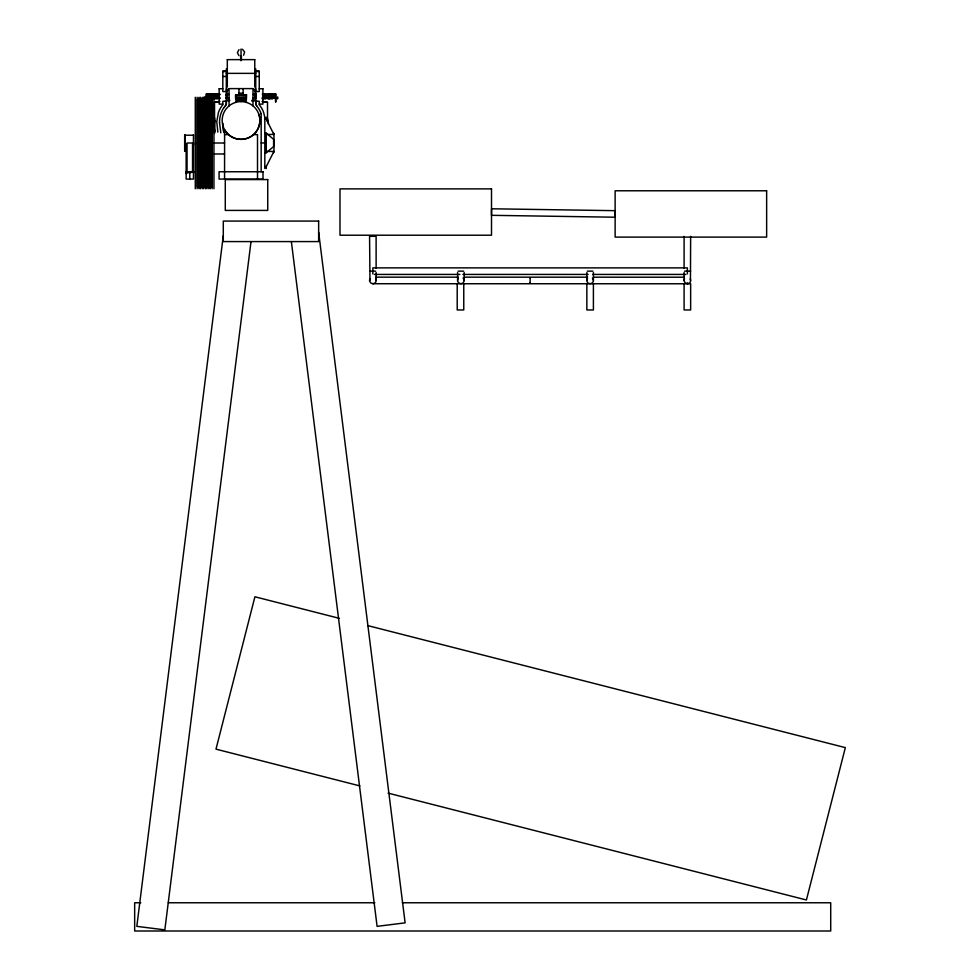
<?xml version="1.0" encoding="UTF-8"?>
<svg xmlns="http://www.w3.org/2000/svg" width="980" height="980" viewBox="0 0 980 980"><rect width="100%" height="100%" fill="white"/><g stroke="black" fill="none" stroke-linecap="round" stroke-linejoin="round"><path stroke-width="1.47" d="M690.226 278.847L690.533 279.57A6.444 4.557 0 0 1 690.545 281.285C690.41 282.73 687.519 284.776 687.372 282.816M219.496 122.427L220.819 132.839M530.094 282.767C530.155 285.584 530.168 275.809 530.094 277.904M491.47 214.363L491.556 208.777L615.183 210.675L615.073 217.217L491.458 215.318M207.27 97.522C205.065 90.123 210.026 95.489 207.552 98.882M255.351 97.51C254.849 94.84 254.8 94.399 255.694 93.835M227.372 93.872L227.054 94.987L227.507 93.921M375.708 278.847L376.002 279.57A6.444 4.557 0 0 1 376.014 281.285C375.597 283.894 371.996 283.624 372.853 283.722L690.643 283.771L690.643 309.962L684.101 309.962L684.089 283.771M254.371 94.607C255.07 92.72 253.796 95.918 255.462 94.68M223.293 235.715L136.82 926.357L164.836 929.873L251.015 241.582M372.853 283.71L370.906 283.098L369.705 281.358A6.444 4.557 0 0 1 369.68 279.618L369.999 278.822M208.189 96.542L208.703 93.872M264.6 98.931L265.58 93.884M256.258 96.677L255.817 98.931M265.041 96.677L264.6 93.86M210.235 97.633L210.908 93.872M210.284 97.29L210.296 188.724M225.902 95.55L226.27 93.872L226.613 94.521M212.452 97.522L213.101 93.872L213.848 97.522M256.05 98.049L252.999 97.939M207.65 93.921L206.633 93.896M219.998 98.331L219.52 98.49M275.368 94.007L274.192 98.515M226.625 93.124L228.132 89.008M208.838 98.919L209.806 93.872M211.043 98.919L211.999 93.872M214.338 98.919L215.294 93.872M215.429 98.919L216.396 93.872M216.531 98.919L217.487 93.872M217.633 98.919L218.589 93.872L219.349 97.522M264.478 93.835L263.485 99.004M268.875 93.835C266.585 108.315 267.981 84.476 265.678 99.004M271.068 93.835L270.076 99.004M262.407 98.931L263.375 93.884M268.986 98.931L269.966 93.884M271.19 98.931L272.171 93.884M266.254 168.56L266.254 166.612L273.408 152.439M214.191 93.872L213.224 98.943M684.53 278.822L684.224 279.545A6.444 4.557 0 0 0 684.199 281.285L685.388 283.061L687.421 283.722M458.15 278.639L457.734 279.545A6.444 4.557 0 0 0 457.709 281.285C458.346 284.457 463.405 284.457 464.042 281.285A6.444 4.557 0 0 0 464.042 279.618L463.075 278.026M223.967 107.69L224.959 106.367M587.498 278.479L586.971 279.545A6.444 4.557 0 0 0 586.947 281.285C587.584 284.457 592.655 284.457 593.292 281.285A6.444 4.557 0 0 0 593.292 279.618L592.435 278.136M272.269 99.004L273.261 93.835L273.91 96.8M243.616 55.248L244.62 51.952L242.44 49.282M224.567 134.603L228.536 134.603L231.28 136.624A18.277 17.518 0 0 0 250.794 136.637C258.463 132.41 261.795 121.814 258.843 114.244M264.821 152.745L266.254 152.745L273.604 146.584L273.604 139.307L266.254 133.133L264.821 133.133M238.998 49.613L237.368 52.663L238.998 55.701M186.617 171.868C205.678 170.716 181.104 174.342 187.045 171.757L187.045 143.007L192.546 143.007L192.546 171.757L193.452 172.676M226.858 94.264L227.703 94.595M214.559 102.312L219.986 101.418A149.903 149.903 0 0 0 214.534 102.226L214.559 133.476M226.343 100.646L229.075 100.401M227.311 59.633L254.763 59.633M226.319 70.989L222.815 70.989L222.815 91.556L226.319 91.556L226.319 68.796M255.743 70.989L259.247 70.989L259.247 91.556L255.743 91.556L255.743 68.796M222.815 71.528L226.319 71.528M255.743 71.528L259.247 71.528M226.319 73.365L255.743 73.365M222.815 76.477L226.319 76.477M255.743 76.477L259.247 76.477M219.165 88.739L222.815 88.739M259.247 88.739L262.91 88.739M238.961 93.174L243.114 93.174M226.123 94.497L229.112 94.497M252.963 94.497L255.939 94.497M236.486 94.901L245.588 94.901M204.44 97.939L220.059 97.939M226.061 97.939L229.075 97.939M262.015 97.939L277.634 97.939M235.911 99.299L246.152 99.299M235.543 100.034L246.519 100.034M222.815 104.101L219.165 104.101L219.165 88.751M226.319 104.101L226.478 88.751M255.743 104.101L255.596 88.751M259.247 104.101L262.91 104.101L262.91 88.751M264.821 119.278L266.254 119.278L273.604 133.831M213.652 126.016L214.498 126.016M253.538 134.603L257.507 134.603L257.507 179.083M266.291 134.444L273.604 134.444L273.604 133.145M185.036 135.215L193.452 135.215M261.17 142.945L264.808 142.945M195.29 143.007L224.567 143.007M185.036 150.785L186.139 150.785M266.291 151.447L273.604 151.447L273.604 152.745M213.15 153.983L224.567 153.983M264.821 166.612L266.254 166.612M369.583 271.142L375.585 271.142M458.138 271.142L463.626 271.142M587.375 271.142L592.863 271.142M684.628 271.142L690.63 271.142M374.372 274.425L459.877 274.425M462.928 274.425L588.135 274.425M592.704 274.425L685.841 274.425M375.904 277.168L458.346 277.168M464.459 277.168L587.571 277.193M593.623 277.193L684.346 277.218M369.974 280.452L369.57 236.315L376.112 236.315L376.124 268.275M690.447 280.5L690.643 236.364M140.777 902.764L134.664 902.764L134.664 931L830.709 931L830.709 902.764L402.363 902.764M168.315 902.764L374.838 902.764M252.999 100.426L256.625 100.769M267.516 102.312L262.064 101.442A149.903 149.903 0 0 1 267.516 102.349L267.516 121.594M226.895 94.95L226.098 98.49M339.472 618.38L254.91 596.783L215.992 749.149L359.88 785.911M367.659 625.583L845.336 747.617L806.418 899.983L388.068 793.114M186.617 173.619L186.139 172.909M227.801 133.929L224.922 130.291M272.269 93.884L272.918 97.51M270.076 93.884L270.725 97.51M265.678 93.884L266.327 97.51M268.851 98.931C266.989 87.147 268.018 99.642 266.474 98.319M263.485 93.884L264.135 97.51M217.597 93.872L218.246 97.522M216.494 93.872L217.058 96.922M215.392 93.872L216.053 97.522M214.302 93.872L214.951 97.522M212.109 93.872L212.758 97.522M211.006 93.872L211.656 97.522M209.904 93.872L210.565 97.522M208.814 93.872L209.463 97.522M257.103 106.367L258.095 107.69A25.897 25.897 0 0 1 261.341 114.207M271.166 93.835L271.815 97.535M268.973 93.835L269.623 97.535M262.383 93.835L262.763 95.538M255.792 93.835L256.282 96.297M224.592 129.74L224.567 179.083M253.943 89.008L255.437 93.124M273.089 98.478L274.363 93.884L274.89 95.918M218.418 98.49L219.692 93.872L220.01 94.595M217.829 132.104L216.764 121.667L218.418 112.516A26.815 26.815 0 0 1 220.733 107.641L222.815 104.652L222.815 101.283L226.319 101.283L226.319 104.652M264.968 117.857L263.644 112.516A26.815 26.815 0 0 0 261.341 107.641L259.247 104.652L259.247 101.283L255.743 101.283L255.743 104.652M318.647 232.199L405.12 922.854L377.092 926.357L291.366 241.582M687.372 273.898L687.372 267.883L372.853 267.871L372.853 273.898M684.101 236.364L684.101 268.324M684.101 272.477L684.101 280.452M593.39 272.477L593.39 280.452M593.402 283.771L593.402 309.962L586.861 309.962L586.849 283.771M586.849 272.477L586.849 280.452M464.153 272.477L464.153 280.452M463.761 283.771L463.761 309.962L457.207 309.962L457.207 283.771M457.599 272.477L457.599 280.452M376.124 272.477L376.124 280.452M277.634 96.897L277.634 98.968M275.894 93.933L275.894 101.932M275.441 93.737L275.527 101.932M273.971 133.794L273.971 152.084M266.254 117.318L266.254 119.278M266.254 133.133L266.254 152.745M264.821 117.318L264.821 168.56M261.17 113.68L261.17 171.757M254.763 59.645L254.763 87.073M252.999 105.889L252.999 88.604L229.075 88.604L229.075 105.889M246.103 94.717L246.103 98.38M244.914 94.717L244.914 98.38M243.114 88.604L243.138 98.38M242.562 94.913L242.562 95.575M241.399 60.589L241.399 56.093A3.651 3.516 0 0 1 240.664 56.093L240.664 60.589M241.031 49.012L241.031 56.313M241.031 94.717L241.031 101.614M239.512 94.913L239.512 95.575M238.961 88.604L238.936 98.38M237.148 94.717L237.148 98.38M235.96 94.717L235.96 98.38M227.311 59.645L227.311 87.073M213.946 97.29L213.946 188.724M212.121 97.29L212.121 188.724M211.766 99.103L211.766 186.898M210.651 99.103L210.651 186.898M208.826 97.29L208.826 188.724M208.471 99.103L208.471 186.898M207.356 99.103L207.356 186.898M207.001 97.29L207.001 188.724M206.535 93.982L206.535 99.347M206.18 93.982L206.18 99.347M205.531 97.29L205.531 188.724M205.175 99.103L205.175 186.898M204.44 96.897L204.44 98.968M204.061 99.103L204.061 186.898M203.705 97.29L203.705 188.724M202.235 97.29L202.235 188.724M201.88 99.103L201.88 186.898M200.765 99.103L200.765 186.898M200.41 97.29L200.41 188.724M198.94 97.29L198.94 188.724M198.597 99.103L198.597 186.898M197.47 99.103L197.47 186.898M197.115 97.29L197.115 188.724M195.29 97.29L195.29 188.724M193.452 134.824L193.452 179.083L186.151 179.083L186.139 144.844M189.802 171.831L189.802 179.083M185.036 134.824L185.036 151.19M184.669 135.191L184.669 150.81M186.114 144.844A2.842 2.634 -55.8 0 1 186.261 143.95M193.415 143.901A2.56 2.524 43.3 0 1 193.501 144.844M225.461 100.695A149.903 149.903 0 0 1 229.847 100.315M251.921 100.352A149.903 149.903 0 0 1 256.356 100.744M215.135 131.786A26.534 26.534 0 0 1 215.135 120.246M214.24 131.982A27.452 27.452 0 0 1 214.755 118.102M267.32 118.102A27.452 27.452 0 0 1 268.41 124.007M255.535 95.758A15.447 15.447 0 0 1 252.019 101.308M229.161 100.328A15.447 15.447 0 0 1 226.527 95.758M223.942 132.557A18.302 18.302 0 0 1 222.925 123.345M235.837 102.386A5.439 1.519 0 0 1 241.117 100.499A5.439 1.519 0 0 1 246.384 102.386M255.707 104.713A4.618 4.618 0 0 1 257.164 106.33M224.898 106.33A4.618 4.618 0 0 1 226.356 104.713M219.557 122.427A25.897 25.897 0 0 1 223.857 107.616M241.399 56.289A3.626 3.553 0 0 1 240.664 56.289M186.139 172.615L186.47 171.966L186.151 172.505M246.519 94.717L235.543 94.717L235.543 98.38L246.519 98.38L246.519 94.717M262.995 171.757L219.079 171.757L219.079 179.083L262.995 179.083L262.995 171.757M267.736 179.585L225.278 179.585L225.278 210.418L267.736 210.418L267.736 179.585M491.507 188.883L339.987 188.883L339.987 235.212L491.507 235.212L491.507 188.883M766.642 190.782L615.134 190.782L615.134 237.111L766.642 237.111L766.642 190.782M318.647 221.076L223.293 221.076L223.293 241.582L318.647 241.582L318.647 221.076M230.435 136.085A18.865 18.865 0 0 0 259.847 121.851A18.865 18.865 0 0 0 232.824 103.488A18.865 18.865 0 0 0 230.435 136.085"/></g></svg>
